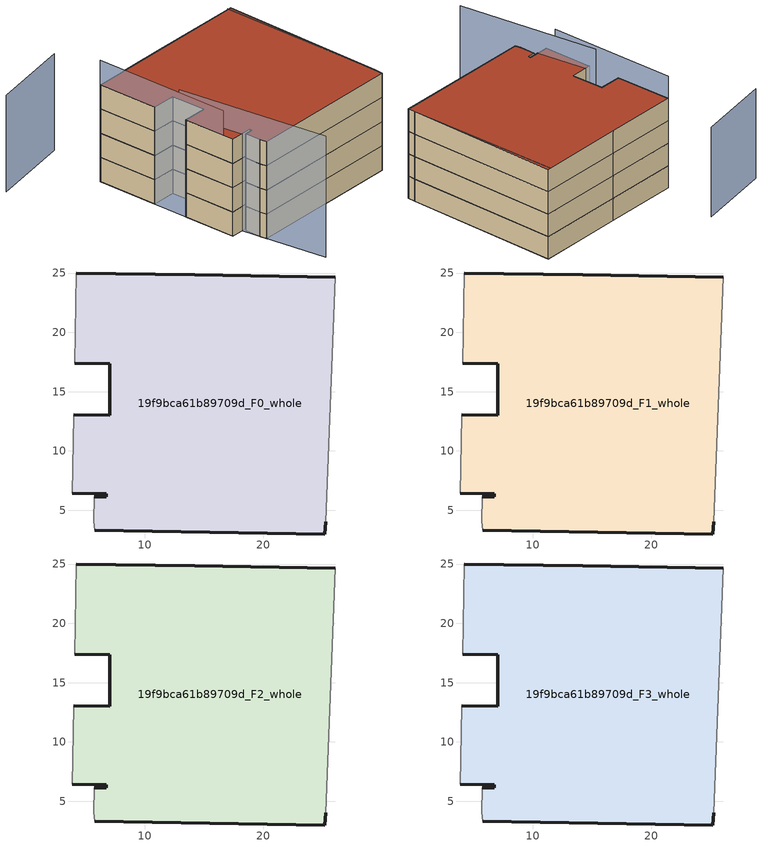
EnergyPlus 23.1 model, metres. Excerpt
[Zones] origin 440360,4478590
19f9bca61b89709d_F0_whole
 floor ground (EU_floor_Construction): 25.16,2.99 25.25,4.03 26.04,24.66 14.2,24.85 4.2,25.01 4.07,17.38 7.05,17.34 7.02,13.03 3.99,13.06 3.99,12.98 3.88,6.45 6.74,6.39 6.72,6.13 5.71,6.13 5.67,4.08 5.78,3.29 z0
 wall outside (EU_wall_Construction): 5.71,6.13 6.72,6.13 6.74,6.39 3.88,6.45 / 3.99,13.06 7.02,13.03 7.05,17.34 4.07,17.38 / 4.2,25.01 14.2,24.85 26.04,24.66 / 25.25,4.03 25.16,2.99 5.78,3.29 z0:3
 wall adiabatic (EU_wall_Construction): 3.88,6.45 3.99,12.98 3.99,13.06 / 4.07,17.38 4.2,25.01 / 26.04,24.66 25.25,4.03 / 5.78,3.29 5.67,4.08 5.71,6.13 z0:3
19f9bca61b89709d_F1_whole
 floor to 19f9bca61b89709d_F0_whole (EU_floor_Construction): 25.16,2.99 25.25,4.03 26.04,24.66 14.2,24.85 4.2,25.01 4.07,17.38 7.05,17.34 7.02,13.03 3.99,13.06 3.99,12.98 3.88,6.45 6.74,6.39 6.72,6.13 5.71,6.13 5.67,4.08 5.77,3.29 z3
 wall outside (EU_wall_Construction): 5.71,6.13 6.72,6.13 6.74,6.39 3.88,6.45 / 3.99,13.06 7.02,13.03 7.05,17.34 4.07,17.38 / 4.2,25.01 14.2,24.85 26.04,24.66 / 25.25,4.03 25.16,2.99 5.78,3.29 z3:6
 wall adiabatic (EU_wall_Construction): 3.88,6.45 3.99,12.98 3.99,13.06 / 4.07,17.38 4.2,25.01 / 26.04,24.66 25.25,4.03 / 5.78,3.29 5.67,4.08 5.71,6.13 z3:6
19f9bca61b89709d_F2_whole
 floor to 19f9bca61b89709d_F1_whole (EU_floor_Construction): 25.16,2.99 25.25,4.03 26.04,24.66 14.2,24.85 4.2,25.01 4.07,17.38 7.05,17.34 7.02,13.03 3.99,13.06 3.99,12.98 3.88,6.45 6.74,6.39 6.72,6.13 5.71,6.13 5.67,4.08 5.77,3.29 z6
 wall outside (EU_wall_Construction): 5.71,6.13 6.72,6.13 6.74,6.39 3.88,6.45 / 3.99,13.06 7.02,13.03 7.05,17.34 4.07,17.38 / 4.2,25.01 14.2,24.85 26.04,24.66 / 25.25,4.03 25.16,2.99 5.78,3.29 z6:9
 wall adiabatic (EU_wall_Construction): 3.88,6.45 3.99,12.98 3.99,13.06 / 4.07,17.38 4.2,25.01 / 26.04,24.66 25.25,4.03 / 5.78,3.29 5.67,4.08 5.71,6.13 z6:9
19f9bca61b89709d_F3_whole
 floor to 19f9bca61b89709d_F2_whole (EU_floor_Construction): 25.16,2.99 25.25,4.03 26.04,24.66 14.2,24.85 4.2,25.01 4.07,17.38 7.05,17.34 7.02,13.03 3.99,13.06 3.99,12.98 3.88,6.45 6.74,6.39 6.72,6.13 5.71,6.13 5.67,4.08 5.77,3.29 z9
 wall outside (EU_wall_Construction): 5.71,6.13 6.72,6.13 6.74,6.39 3.88,6.45 / 3.99,13.06 7.02,13.03 7.05,17.34 4.07,17.38 / 4.2,25.01 14.2,24.85 26.04,24.66 / 25.25,4.03 25.16,2.99 5.78,3.29 z9:12
 wall adiabatic (EU_wall_Construction): 3.88,6.45 3.99,12.98 3.99,13.06 / 4.07,17.38 4.2,25.01 / 26.04,24.66 25.25,4.03 / 5.78,3.29 5.67,4.08 5.71,6.13 z9:12
 roof outside (EU_roof_Construction): 26.04,24.66 25.25,4.03 25.16,2.99 5.78,3.29 5.67,4.08 5.71,6.13 6.72,6.13 6.74,6.39 3.88,6.45 3.99,12.98 3.99,13.06 7.02,13.03 7.05,17.34 4.07,17.38 4.2,25.01 14.2,24.85 z12
shading: 25.25,4.02 25.62,24.73 / 6.32,33.14 -3.96,31.48 z0:12; 4.57,14.4 6.59,-4.23 / 4.2,25.01 3.96,7.82 z0:15
[Building]
EU S2 Campaign: North Axis=0; Terrain=City; Solar Distribution=FullExterior
[Site:Location]
Madrid: Latitude=40.5; Longitude=-3.5; Time Zone=1; Elevation=609
[SizingPeriod:WeatherFileDays]
AnnualSizingPeriod: Begin Month=1; Begin Day of Month=1; End Month=12; End Day of Month=31; Day of Week for Start Day=Monday; Use Weather File Daylight Saving Period=No; Use Weather File Rain and Snow Indicators=No
[MATERIAL]
EU_InternalMass_Material: Roughness=MediumRough; Thickness=0.1; Conductivity=1; Density=1800; Specific Heat=900; Thermal Absorptance=0.9; Solar Absorptance=0.7; Visible Absorptance=0.7
[MATERIAL:NOMASS] Roughness=MediumRough; Thermal Absorptance=0.9; Solar Absorptance=0.7; Visible Absorptance=0.7
Name | Thermal Resistance
EU_wall_NoMass | 0.609216
EU_roof_NoMass | 0.513268
EU_floor_NoMass | 0.568163
[CONSTRUCTION]
EU_wall_Construction: EU_wall_NoMass
EU_roof_Construction: EU_roof_NoMass
EU_floor_Construction: EU_floor_NoMass
EU_InternalMass_Construction: EU_InternalMass_Material
[ZONE] Type=1; Multiplier=1; Ceiling Height=autocalculate; Volume=1348.8; Floor Area=autocalculate; Part of Total Floor Area=Yes
19f9bca61b89709d_F0_whole; 19f9bca61b89709d_F1_whole; 19f9bca61b89709d_F2_whole; 19f9bca61b89709d_F3_whole
[INTERNALMASS] Construction=EU_InternalMass_Construction; Surface Area=433.09
Name | Zone or ZoneList
19f9bca61b89709d_F0_whole_EU_InternalMass | 19f9bca61b89709d_F0_whole
19f9bca61b89709d_F1_whole_EU_InternalMass | 19f9bca61b89709d_F1_whole
19f9bca61b89709d_F2_whole_EU_InternalMass | 19f9bca61b89709d_F2_whole
19f9bca61b89709d_F3_whole_EU_InternalMass | 19f9bca61b89709d_F3_whole
[OTHEREQUIPMENT] Fuel Type=Electricity; Design Level Calculation Method=Watts/Area; Power per Zone Floor Area=1; Fraction Latent=0; Fraction Radiant=0; Fraction Lost=0; Carbon Dioxide Generation Rate=0; EndUse Subcategory=EU_Step8_InternalGains
Name | Zone or ZoneList or Space or SpaceList | Schedule
EU_Step8_InternalGain_19f9bca61b89709d_F0_whole_f000 | 19f9bca61b89709d_F0_whole | EU_Step8_GainSchedule_19f9bca61b89709d_F0_whole_f000
EU_Step8_InternalGain_19f9bca61b89709d_F1_whole_f000 | 19f9bca61b89709d_F1_whole | EU_Step8_GainSchedule_19f9bca61b89709d_F1_whole_f000
EU_Step8_InternalGain_19f9bca61b89709d_F2_whole_f000 | 19f9bca61b89709d_F2_whole | EU_Step8_GainSchedule_19f9bca61b89709d_F2_whole_f000
EU_Step8_InternalGain_19f9bca61b89709d_F3_whole_f000 | 19f9bca61b89709d_F3_whole | EU_Step8_GainSchedule_19f9bca61b89709d_F3_whole_f000
[ZONEVENTILATION:DESIGNFLOWRATE] Schedule=EU_AlwaysOn; Design Flow Rate Calculation Method=AirChanges/Hour; Air Changes per Hour=0.752966; Ventilation Type=Natural; Fan Pressure Rise=0; Fan Total Efficiency=1; Constant Term Coefficient=1; Temperature Term Coefficient=0; Velocity Term Coefficient=0; Velocity Squared Term Coefficient=0; Minimum Indoor Temperature=-100; Maximum Indoor Temperature=100; Delta Temperature=-100; Minimum Outdoor Temperature=-100; Maximum Outdoor Temperature=100; Maximum Wind Speed=40
Name | Zone or ZoneList or Space or SpaceList
EU_ConstantAir_19f9bca61b89709d_F0_whole | 19f9bca61b89709d_F0_whole
EU_ConstantAir_19f9bca61b89709d_F1_whole | 19f9bca61b89709d_F1_whole
EU_ConstantAir_19f9bca61b89709d_F2_whole | 19f9bca61b89709d_F2_whole
EU_ConstantAir_19f9bca61b89709d_F3_whole | 19f9bca61b89709d_F3_whole
[HVACTEMPLATE:THERMOSTAT] Constant Heating Setpoint=20; Constant Cooling Setpoint=50
EU_HeatOnly_19f9bca61b89709d_F0_whole; EU_HeatOnly_19f9bca61b89709d_F1_whole; EU_HeatOnly_19f9bca61b89709d_F2_whole; EU_HeatOnly_19f9bca61b89709d_F3_whole
[HVACTEMPLATE:ZONE:IDEALLOADSAIRSYSTEM] System Availability Schedule=EU_AlwaysOn; Maximum Heating Supply Air Temperature=50; Minimum Cooling Supply Air Temperature=13; Maximum Heating Supply Air Humidity Ratio=0.0156; Minimum Cooling Supply Air Humidity Ratio=0.0077; Heating Limit=NoLimit; Cooling Limit=NoLimit; Heating Availability Schedule=EU_AlwaysOn; Cooling Availability Schedule=EU_CoolingOff; Dehumidification Control Type=ConstantSensibleHeatRatio; Cooling Sensible Heat Ratio=0.7; Dehumidification Setpoint=60; Humidification Control Type=None; Humidification Setpoint=30; Outdoor Air Method=None; Outdoor Air Flow Rate per Person=0.00944; Outdoor Air Flow Rate per Zone Floor Area=0; Outdoor Air Flow Rate per Zone=0; Demand Controlled Ventilation Type=None; Outdoor Air Economizer Type=NoEconomizer; Heat Recovery Type=None; Sensible Heat Recovery Effectiveness=0.7; Latent Heat Recovery Effectiveness=0.65
Name | Template Thermostat
19f9bca61b89709d_F0_whole | EU_HeatOnly_19f9bca61b89709d_F0_whole
19f9bca61b89709d_F1_whole | EU_HeatOnly_19f9bca61b89709d_F1_whole
19f9bca61b89709d_F2_whole | EU_HeatOnly_19f9bca61b89709d_F2_whole
19f9bca61b89709d_F3_whole | EU_HeatOnly_19f9bca61b89709d_F3_whole
[SIZING:ZONE] Zone Cooling Design Supply Air Temperature Input Method=SupplyAirTemperature; Zone Cooling Design Supply Air Temperature=13; Zone Heating Design Supply Air Temperature Input Method=SupplyAirTemperature; Zone Heating Design Supply Air Temperature=50; Zone Cooling Design Supply Air Humidity Ratio=0.008; Zone Heating Design Supply Air Humidity Ratio=0.008; Cooling Design Air Flow Method=DesignDay; Cooling Design Air Flow Rate=0; Cooling Minimum Air Flow per Zone Floor Area=0.000762; Cooling Minimum Air Flow=0; Cooling Minimum Air Flow Fraction=0.2; Heating Design Air Flow Method=DesignDay; Heating Design Air Flow Rate=0; Heating Maximum Air Flow per Zone Floor Area=0.002032; Heating Maximum Air Flow=0.141576; Heating Maximum Air Flow Fraction=0.3; Account for Dedicated Outdoor Air System=No; Dedicated Outdoor Air System Control Strategy=NeutralSupplyAir; Dedicated Outdoor Air Low Setpoint Temperature for Design=autosize; Dedicated Outdoor Air High Setpoint Temperature for Design=autosize; Zone Load Sizing Method=Sensible Load Only No Latent Load; Zone Latent Cooling Design Supply Air Humidity Ratio Input Method=HumidityRatioDifference; Zone Cooling Design Supply Air Humidity Ratio Difference=0.005; Zone Latent Heating Design Supply Air Humidity Ratio Input Method=HumidityRatioDifference; Zone Humidification Design Supply Air Humidity Ratio Difference=0.005
19f9bca61b89709d_F0_whole; 19f9bca61b89709d_F1_whole; 19f9bca61b89709d_F2_whole; 19f9bca61b89709d_F3_whole
[SCHEDULE:CONSTANT]
Name | Hourly Value
EU_AlwaysOn | 1
EU_CoolingOff | 0
[SCHEDULE:FILE] Column Number=1; Rows to Skip at Top=0; Number of Hours of Data=8760; Column Separator=Comma; Interpolate to Timestep=No; Minutes per Item=60; Adjust Schedule for Daylight Savings=Yes
Name | File
EU_Step8_GainSchedule_19f9bca61b89709d_F0_whole_f000 | ../../schedules/19f9bca61b89709d/19f9bca61b89709d_F0_whole_f000_gain.csv
EU_Step8_GainSchedule_19f9bca61b89709d_F1_whole_f000 | ../../schedules/19f9bca61b89709d/19f9bca61b89709d_F1_whole_f000_gain.csv
EU_Step8_GainSchedule_19f9bca61b89709d_F2_whole_f000 | ../../schedules/19f9bca61b89709d/19f9bca61b89709d_F2_whole_f000_gain.csv
EU_Step8_GainSchedule_19f9bca61b89709d_F3_whole_f000 | ../../schedules/19f9bca61b89709d/19f9bca61b89709d_F3_whole_f000_gain.csv
